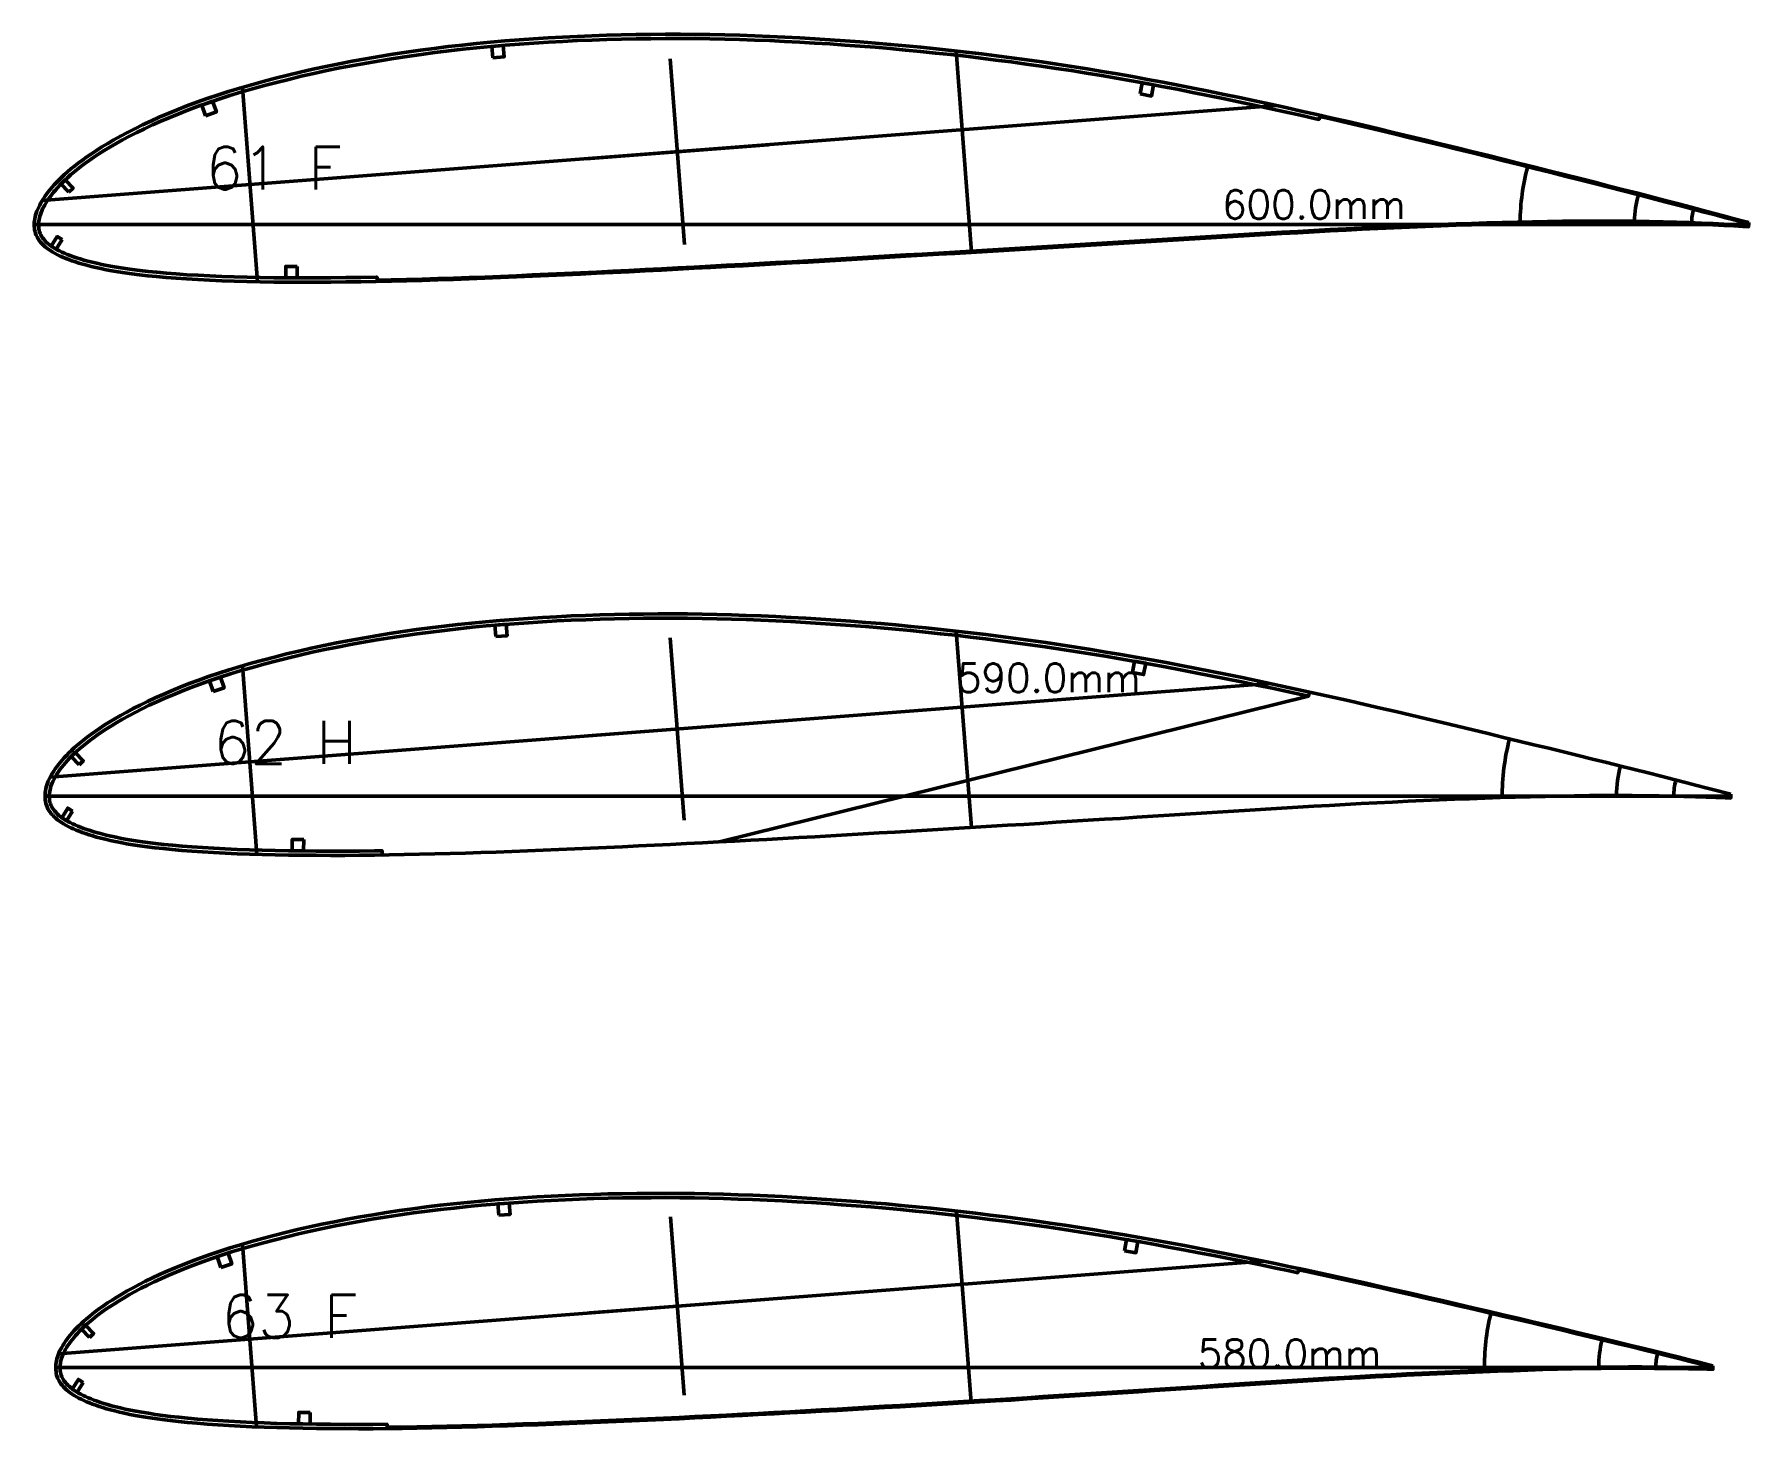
# Model space of a CAD drawing. Header units: metres. Extents: x -405 to 675, y -15418 to 133.
# Drawn here: x -225 to 375, y -12421 to -11933 of the extents above; entities that cross this region are included whole.
import ezdxf
from ezdxf.enums import TextEntityAlignment as Align

# ---------------------------------------------------------------- set-up
doc = ezdxf.new("R2010")
doc.units = ezdxf.units.M
for name, color, linetype, lineweight in [('FoilLayer', 7, 'Continuous', 50), ('RefFoilLayer', 7, 'Continuous', 50), ('StringerLayer', 7, 'Continuous', 50), ('SubLayer', 7, 'Continuous', 50), ('TextLayer', 7, 'Continuous', 50)]:
    doc.layers.add(name, color=color, linetype=linetype, lineweight=lineweight)
doc.styles.add('MSゴシック', font='romans')

msp = doc.modelspace()

# ---------------------------------------------------------------- linework, layer by layer
at = {"layer": 'FoilLayer'}
msp.add_line((220.93, -12165.07), (14.75, -12216.06), dxfattribs=at)
for points in [[(374.88, -11999.75), (372.95, -11999.22), (369.86, -11998.4), (366.51, -11997.49), (362.88, -11996.52), (358.95, -11995.49), (354.74, -11994.39), (350.31, -11993.22), (345.67, -11991.99), (340.89, -11990.74), (336.03, -11989.49), (331.09, -11988.25), (326.08, -11986.96), (321.01, -11985.65), (315.87, -11984.33), (310.67, -11983.02), (305.41, -11981.71), (300.07, -11980.38), (294.68, -11979.03), (289.25, -11977.67), (283.79, -11976.31), (278.33, -11974.95), (272.85, -11973.6), (267.37, -11972.27), (261.89, -11970.94), (256.42, -11969.6), (250.95, -11968.27), (245.5, -11966.96), (240.06, -11965.67), (234.62, -11964.41), (229.18, -11963.17), (224.9, -11962.2), (224.67, -11963.22), (223.52, -11962.96), (218.1, -11961.74), (212.69, -11960.53), (207.29, -11959.34), (201.89, -11958.18), (196.49, -11957.04), (191.09, -11955.93), (185.69, -11954.82), (180.33, -11953.73), (174.98, -11952.67), (169.66, -11951.65), (164.35, -11950.66), (159.05, -11949.7), (153.76, -11948.77), (148.47, -11947.86), (143.2, -11946.98), (137.93, -11946.14), (132.66, -11945.33), (127.39, -11944.57), (122.11, -11943.82), (116.84, -11943.1), (111.56, -11942.41), (106.28, -11941.75), (101, -11941.12), (95.72, -11940.53), (90.44, -11939.96), (85.15, -11939.42), (79.85, -11938.91), (74.55, -11938.43), (69.25, -11937.97), (63.95, -11937.55), (58.66, -11937.16), (53.37, -11936.79), (48.09, -11936.46), (42.81, -11936.15), (37.56, -11935.88), (32.31, -11935.64), (27.08, -11935.43), (21.86, -11935.26), (16.66, -11935.12), (11.46, -11935.01), (6.28, -11934.94), (1.1, -11934.91), (-4.07, -11934.91), (-9.23, -11934.95), (-14.39, -11935.01), (-19.54, -11935.12), (-24.67, -11935.26), (-29.8, -11935.43), (-34.91, -11935.64), (-40, -11935.89), (-45.08, -11936.18), (-50.15, -11936.5), (-55.19, -11936.86), (-60.19, -11937.25), (-65.17, -11937.68), (-70.11, -11938.15), (-75.02, -11938.67), (-79.93, -11939.23), (-84.81, -11939.83), (-89.66, -11940.47), (-94.48, -11941.15), (-99.28, -11941.88), (-104.03, -11942.66), (-108.75, -11943.47), (-113.43, -11944.32), (-118.06, -11945.2), (-122.62, -11946.13), (-127.13, -11947.1), (-131.57, -11948.12), (-135.94, -11949.18), (-140.25, -11950.27), (-144.48, -11951.39), (-148.63, -11952.53), (-152.66, -11953.69), (-156.57, -11954.88), (-160.36, -11956.1), (-164.04, -11957.34), (-167.6, -11958.61), (-171.04, -11959.9), (-174.37, -11961.2), (-177.58, -11962.51), (-180.67, -11963.82), (-183.62, -11965.14), (-186.45, -11966.46), (-189.15, -11967.78), (-191.71, -11969.09), (-194.12, -11970.37), (-196.4, -11971.64), (-198.53, -11972.88), (-200.52, -11974.09), (-202.39, -11975.28), (-204.14, -11976.43), (-205.77, -11977.55), (-207.28, -11978.63), (-208.69, -11979.68), (-210, -11980.7), (-211.21, -11981.69), (-212.33, -11982.65), (-213.38, -11983.59), (-214.35, -11984.5), (-215.26, -11985.39), (-216.1, -11986.25), (-216.88, -11987.09), (-217.61, -11987.91), (-218.28, -11988.72), (-218.9, -11989.5), (-219.48, -11990.26), (-220.01, -11991.01), (-220.5, -11991.74), (-220.95, -11992.46), (-221.36, -11993.17), (-221.75, -11993.86), (-222.09, -11994.52), (-222.39, -11995.16), (-222.65, -11995.8), (-222.87, -11996.43), (-223.06, -11997.05), (-223.21, -11997.64), (-223.34, -11998.26), (-223.43, -11998.83), (-223.49, -11999.34), (-223.5, -11999.95), (-223.49, -12000.48), (-223.46, -12001.02), (-223.4, -12001.55), (-223.3, -12002.06), (-223.16, -12002.58), (-222.96, -12003.1), (-222.72, -12003.62), (-222.43, -12004.13), (-222.1, -12004.63), (-221.71, -12005.14), (-221.28, -12005.63), (-220.8, -12006.12), (-220.28, -12006.6), (-219.72, -12007.06), (-219.11, -12007.52), (-218.46, -12007.97), (-217.76, -12008.4), (-217, -12008.82), (-216.2, -12009.23), (-215.34, -12009.64), (-214.42, -12010.05), (-213.45, -12010.45), (-212.42, -12010.85), (-211.33, -12011.24), (-210.17, -12011.64), (-208.95, -12012.03), (-207.64, -12012.42), (-206.23, -12012.8), (-204.74, -12013.18), (-203.13, -12013.56), (-201.41, -12013.94), (-199.57, -12014.32), (-197.59, -12014.69), (-195.46, -12015.06), (-193.17, -12015.41), (-190.69, -12015.75), (-188.02, -12016.08), (-185.14, -12016.4), (-182.07, -12016.72), (-178.78, -12017.01), (-175.29, -12017.29), (-171.59, -12017.54), (-167.69, -12017.76), (-163.6, -12017.96), (-159.37, -12018.14), (-155, -12018.31), (-150.53, -12018.45), (-145.93, -12018.55), (-141.19, -12018.62), (-136.34, -12018.65), (-131.38, -12018.66), (-126.33, -12018.64), (-121.19, -12018.61), (-115.98, -12018.57), (-110.71, -12018.51), (-105.41, -12018.43), (-105.03, -12018.42), (-105.01, -12019.47), (-100.05, -12019.37), (-94.68, -12019.23), (-89.27, -12019.08), (-83.82, -12018.92), (-78.34, -12018.76), (-72.85, -12018.57), (-67.35, -12018.36), (-61.83, -12018.13), (-56.28, -12017.9), (-50.7, -12017.65), (-45.1, -12017.41), (-39.49, -12017.16), (-33.86, -12016.89), (-28.21, -12016.62), (-22.55, -12016.33), (-16.87, -12016.04), (-11.19, -12015.75), (-5.5, -12015.47), (0.2, -12015.17), (5.89, -12014.87), (11.6, -12014.57), (17.31, -12014.26), (23.02, -12013.94), (28.73, -12013.62), (34.43, -12013.31), (40.14, -12012.99), (45.84, -12012.67), (51.53, -12012.34), (57.23, -12012), (62.93, -12011.66), (68.63, -12011.31), (74.33, -12010.97), (80.03, -12010.64), (85.74, -12010.31), (91.44, -12009.97), (97.14, -12009.63), (102.84, -12009.28), (108.54, -12008.94), (114.26, -12008.61), (119.98, -12008.29), (125.71, -12007.95), (131.44, -12007.61), (137.17, -12007.24), (142.9, -12006.88), (148.63, -12006.54), (154.37, -12006.2), (160.1, -12005.86), (165.84, -12005.51), (171.56, -12005.14), (177.28, -12004.78), (183, -12004.43), (188.72, -12004.09), (194.45, -12003.76), (200.16, -12003.42), (205.87, -12003.07), (211.55, -12002.72), (217.21, -12002.4), (222.86, -12002.08), (228.49, -12001.78), (234.09, -12001.49), (239.66, -12001.21), (245.21, -12000.93), (250.76, -12000.68), (256.29, -12000.44), (261.8, -12000.2), (267.25, -11999.98), (272.63, -11999.78), (278.01, -11999.61), (283.38, -11999.45), (288.72, -11999.29), (294.02, -11999.16), (299.3, -11999.07), (304.56, -11998.98), (309.79, -11998.87), (314.97, -11998.79), (320.11, -11998.77), (325.25, -11998.77), (330.35, -11998.78), (335.34, -11998.82), (340.22, -11998.91), (345.03, -11999.03), (349.7, -11999.18), (354.21, -11999.33), (358.48, -11999.5), (362.51, -11999.68), (366.28, -11999.85), (369.78, -12000.02), (373.01, -12000.19), (375, -12000.32)], [(368.75, -12199.37), (366.83, -12198.87), (363.75, -12198.08), (360.42, -12197.2), (356.81, -12196.27), (352.91, -12195.28), (348.75, -12194.22), (344.36, -12193.1), (339.78, -12191.92), (335.04, -12190.72), (330.22, -12189.52), (325.32, -12188.33), (320.34, -12187.09), (315.31, -12185.82), (310.21, -12184.56), (305.05, -12183.29), (299.83, -12182.04), (294.55, -12180.77), (289.22, -12179.48), (283.87, -12178.17), (278.48, -12176.87), (273.09, -12175.57), (267.68, -12174.28), (262.28, -12173.02), (256.87, -12171.75), (251.47, -12170.47), (246.08, -12169.2), (240.69, -12167.94), (235.31, -12166.71), (229.93, -12165.51), (224.56, -12164.33), (221.25, -12163.61), (220.93, -12165.07), (218.87, -12164.62), (213.51, -12163.45), (208.17, -12162.29), (202.82, -12161.16), (197.48, -12160.05), (192.13, -12158.98), (186.79, -12157.92), (181.45, -12156.86), (176.13, -12155.82), (170.83, -12154.81), (165.56, -12153.83), (160.28, -12152.89), (155.02, -12151.98), (149.77, -12151.09), (144.52, -12150.22), (139.28, -12149.37), (134.04, -12148.57), (128.81, -12147.8), (123.57, -12147.06), (118.33, -12146.35), (113.09, -12145.66), (107.85, -12145), (102.61, -12144.36), (97.37, -12143.76), (92.13, -12143.19), (86.88, -12142.65), (81.64, -12142.13), (76.39, -12141.63), (71.13, -12141.16), (65.88, -12140.73), (60.63, -12140.32), (55.39, -12139.95), (50.15, -12139.59), (44.92, -12139.27), (39.7, -12138.97), (34.5, -12138.71), (29.31, -12138.48), (24.13, -12138.28), (18.97, -12138.11), (13.83, -12137.97), (8.7, -12137.87), (3.58, -12137.8), (-1.54, -12137.77), (-6.64, -12137.78), (-11.74, -12137.81), (-16.83, -12137.88), (-21.91, -12137.98), (-26.97, -12138.12), (-32.02, -12138.29), (-37.06, -12138.5), (-42.09, -12138.75), (-47.09, -12139.02), (-52.08, -12139.34), (-57.05, -12139.69), (-61.98, -12140.07), (-66.89, -12140.5), (-71.76, -12140.96), (-76.6, -12141.47), (-81.43, -12142.02), (-86.24, -12142.61), (-91.01, -12143.24), (-95.76, -12143.9), (-100.47, -12144.61), (-105.14, -12145.37), (-109.77, -12146.17), (-114.36, -12147), (-118.89, -12147.86), (-123.36, -12148.76), (-127.76, -12149.71), (-132.1, -12150.71), (-136.36, -12151.74), (-140.55, -12152.81), (-144.66, -12153.89), (-148.67, -12154.99), (-152.56, -12156.11), (-156.33, -12157.26), (-159.98, -12158.44), (-163.5, -12159.63), (-166.91, -12160.85), (-170.19, -12162.08), (-173.36, -12163.31), (-176.4, -12164.55), (-179.31, -12165.79), (-182.1, -12167.02), (-184.76, -12168.26), (-187.29, -12169.5), (-189.68, -12170.72), (-191.94, -12171.92), (-194.07, -12173.1), (-196.06, -12174.25), (-197.93, -12175.39), (-199.69, -12176.5), (-201.33, -12177.57), (-202.86, -12178.62), (-204.28, -12179.63), (-205.61, -12180.61), (-206.85, -12181.57), (-208, -12182.5), (-209.06, -12183.4), (-210.06, -12184.29), (-210.99, -12185.15), (-211.85, -12185.99), (-212.66, -12186.81), (-213.41, -12187.61), (-214.1, -12188.39), (-214.75, -12189.16), (-215.35, -12189.9), (-215.9, -12190.64), (-216.42, -12191.36), (-216.89, -12192.06), (-217.32, -12192.75), (-217.73, -12193.44), (-218.1, -12194.11), (-218.43, -12194.75), (-218.72, -12195.37), (-218.96, -12195.99), (-219.18, -12196.6), (-219.35, -12197.2), (-219.5, -12197.79), (-219.61, -12198.4), (-219.7, -12198.95), (-219.75, -12199.45), (-219.75, -12200.03), (-219.73, -12200.58), (-219.7, -12201.12), (-219.63, -12201.64), (-219.53, -12202.15), (-219.38, -12202.67), (-219.18, -12203.18), (-218.94, -12203.69), (-218.65, -12204.2), (-218.31, -12204.71), (-217.92, -12205.21), (-217.49, -12205.7), (-217.02, -12206.19), (-216.5, -12206.66), (-215.94, -12207.13), (-215.34, -12207.59), (-214.7, -12208.03), (-214.01, -12208.47), (-213.27, -12208.89), (-212.48, -12209.31), (-211.64, -12209.72), (-210.74, -12210.13), (-209.79, -12210.53), (-208.79, -12210.94), (-207.73, -12211.34), (-206.6, -12211.74), (-205.41, -12212.13), (-204.14, -12212.52), (-202.78, -12212.91), (-201.34, -12213.29), (-199.79, -12213.68), (-198.13, -12214.07), (-196.36, -12214.45), (-194.47, -12214.83), (-192.44, -12215.21), (-190.25, -12215.56), (-187.89, -12215.91), (-185.34, -12216.25), (-182.62, -12216.6), (-179.7, -12216.93), (-176.59, -12217.24), (-173.28, -12217.53), (-169.77, -12217.81), (-166.07, -12218.06), (-162.19, -12218.28), (-158.15, -12218.49), (-153.97, -12218.69), (-149.68, -12218.87), (-145.25, -12219.01), (-140.69, -12219.11), (-136.01, -12219.19), (-131.22, -12219.24), (-126.32, -12219.25), (-121.33, -12219.27), (-116.27, -12219.27), (-111.15, -12219.25), (-105.98, -12219.2), (-103.27, -12219.16), (-103.25, -12220.66), (-100.75, -12220.63), (-95.5, -12220.53), (-90.21, -12220.41), (-84.87, -12220.29), (-79.51, -12220.15), (-74.13, -12220), (-68.73, -12219.82), (-63.31, -12219.62), (-57.86, -12219.41), (-52.39, -12219.2), (-46.89, -12218.99), (-41.37, -12218.76), (-35.84, -12218.52), (-30.29, -12218.27), (-24.72, -12218.01), (-19.14, -12217.75), (-13.55, -12217.48), (-7.95, -12217.21), (-2.35, -12216.94), (3.26, -12216.66), (8.87, -12216.37), (14.5, -12216.08), (20.12, -12215.78), (25.74, -12215.48), (31.36, -12215.17), (36.98, -12214.87), (42.58, -12214.56), (48.19, -12214.25), (53.8, -12213.92), (59.42, -12213.59), (65.03, -12213.26), (70.64, -12212.93), (76.26, -12212.6), (81.88, -12212.28), (87.5, -12211.95), (93.11, -12211.6), (98.73, -12211.26), (104.36, -12210.92), (109.99, -12210.59), (115.63, -12210.26), (121.28, -12209.93), (126.93, -12209.58), (132.58, -12209.21), (138.23, -12208.85), (143.88, -12208.5), (149.54, -12208.16), (155.2, -12207.82), (160.86, -12207.46), (166.51, -12207.08), (172.15, -12206.71), (177.8, -12206.35), (183.44, -12206), (189.09, -12205.66), (194.74, -12205.31), (200.38, -12204.95), (205.99, -12204.59), (211.59, -12204.24), (217.18, -12203.91), (222.76, -12203.6), (228.31, -12203.29), (233.83, -12202.98), (239.34, -12202.68), (244.85, -12202.39), (250.35, -12202.12), (255.82, -12201.86), (261.24, -12201.6), (266.62, -12201.37), (271.98, -12201.16), (277.34, -12200.95), (282.68, -12200.75), (287.97, -12200.57), (293.26, -12200.43), (298.53, -12200.3), (303.76, -12200.15), (308.94, -12200.02), (314.09, -12199.94), (319.23, -12199.88), (324.32, -12199.84), (329.3, -12199.82), (334.18, -12199.84), (338.97, -12199.9), (343.63, -12199.97), (348.1, -12200.05), (352.34, -12200.16), (356.35, -12200.28), (360.09, -12200.38), (363.55, -12200.5), (366.75, -12200.62), (368.73, -12200.71)], [(362.39, -12399.85), (360.48, -12399.37), (357.42, -12398.61), (354.1, -12397.77), (350.52, -12396.87), (346.66, -12395.93), (342.54, -12394.91), (338.2, -12393.83), (333.67, -12392.71), (328.99, -12391.56), (324.21, -12390.41), (319.34, -12389.26), (314.4, -12388.07), (309.4, -12386.85), (304.34, -12385.64), (299.23, -12384.42), (294.06, -12383.21), (288.84, -12382), (283.58, -12380.76), (278.29, -12379.52), (272.99, -12378.27), (267.67, -12377.03), (262.34, -12375.81), (257.01, -12374.6), (251.68, -12373.39), (246.35, -12372.17), (241.03, -12370.96), (235.71, -12369.76), (230.4, -12368.59), (225.09, -12367.45), (219.78, -12366.33), (217.41, -12365.83), (217.19, -12366.86), (214.25, -12366.24), (208.96, -12365.12), (203.67, -12364.01), (198.39, -12362.93), (193.11, -12361.88), (187.82, -12360.86), (182.53, -12359.85), (177.24, -12358.85), (171.98, -12357.86), (166.73, -12356.89), (161.5, -12355.96), (156.27, -12355.06), (151.04, -12354.19), (145.82, -12353.34), (140.61, -12352.51), (135.41, -12351.71), (130.21, -12350.94), (125.01, -12350.2), (119.81, -12349.5), (114.61, -12348.82), (109.41, -12348.16), (104.21, -12347.52), (99.01, -12346.91), (93.81, -12346.33), (88.61, -12345.79), (83.4, -12345.26), (78.2, -12344.76), (73, -12344.29), (67.8, -12343.83), (62.6, -12343.41), (57.4, -12343.03), (52.21, -12342.66), (47.02, -12342.32), (41.84, -12342.01), (36.68, -12341.72), (31.52, -12341.47), (26.39, -12341.24), (21.28, -12341.05), (16.18, -12340.89), (11.09, -12340.76), (6.02, -12340.66), (0.97, -12340.6), (-4.08, -12340.57), (-9.12, -12340.58), (-14.15, -12340.61), (-19.17, -12340.68), (-24.18, -12340.78), (-29.17, -12340.91), (-34.15, -12341.08), (-39.12, -12341.29), (-44.07, -12341.53), (-49, -12341.8), (-53.91, -12342.11), (-58.81, -12342.46), (-63.67, -12342.83), (-68.5, -12343.25), (-73.3, -12343.7), (-78.08, -12344.2), (-82.83, -12344.74), (-87.56, -12345.32), (-92.26, -12345.93), (-96.92, -12346.58), (-101.55, -12347.28), (-106.14, -12348.02), (-110.68, -12348.81), (-115.18, -12349.61), (-119.62, -12350.45), (-123.99, -12351.33), (-128.29, -12352.26), (-132.52, -12353.23), (-136.67, -12354.24), (-140.75, -12355.28), (-144.73, -12356.33), (-148.61, -12357.39), (-152.37, -12358.47), (-156, -12359.58), (-159.51, -12360.71), (-162.88, -12361.86), (-166.14, -12363.03), (-169.26, -12364.2), (-172.27, -12365.37), (-175.14, -12366.53), (-177.89, -12367.7), (-180.51, -12368.85), (-183, -12370.01), (-185.37, -12371.16), (-187.6, -12372.3), (-189.71, -12373.42), (-191.7, -12374.51), (-193.56, -12375.59), (-195.31, -12376.65), (-196.95, -12377.68), (-198.48, -12378.68), (-199.92, -12379.65), (-201.26, -12380.59), (-202.51, -12381.51), (-203.67, -12382.4), (-204.76, -12383.28), (-205.78, -12384.13), (-206.72, -12384.96), (-207.6, -12385.77), (-208.43, -12386.57), (-209.2, -12387.34), (-209.92, -12388.1), (-210.59, -12388.85), (-211.21, -12389.58), (-211.78, -12390.29), (-212.32, -12391), (-212.81, -12391.69), (-213.26, -12392.36), (-213.68, -12393.03), (-214.07, -12393.7), (-214.43, -12394.35), (-214.75, -12394.97), (-215.03, -12395.57), (-215.27, -12396.16), (-215.47, -12396.76), (-215.63, -12397.35), (-215.77, -12397.93), (-215.87, -12398.53), (-215.95, -12399.06), (-216, -12399.57), (-215.99, -12400.11), (-215.96, -12400.67), (-215.92, -12401.2), (-215.85, -12401.72), (-215.74, -12402.23), (-215.59, -12402.74), (-215.39, -12403.25), (-215.15, -12403.75), (-214.85, -12404.26), (-214.51, -12404.76), (-214.12, -12405.26), (-213.69, -12405.75), (-213.23, -12406.24), (-212.72, -12406.71), (-212.16, -12407.18), (-211.57, -12407.64), (-210.94, -12408.08), (-210.26, -12408.52), (-209.53, -12408.95), (-208.76, -12409.37), (-207.93, -12409.78), (-207.06, -12410.19), (-206.13, -12410.6), (-205.15, -12411.01), (-204.12, -12411.42), (-203.03, -12411.82), (-201.87, -12412.21), (-200.64, -12412.61), (-199.32, -12413), (-197.92, -12413.39), (-196.43, -12413.78), (-194.84, -12414.17), (-193.15, -12414.56), (-191.33, -12414.95), (-189.39, -12415.33), (-187.31, -12415.69), (-185.06, -12416.05), (-182.65, -12416.41), (-180.06, -12416.76), (-177.3, -12417.11), (-174.36, -12417.44), (-171.23, -12417.75), (-167.91, -12418.05), (-164.4, -12418.32), (-160.71, -12418.57), (-156.86, -12418.81), (-152.88, -12419.04), (-148.76, -12419.25), (-144.51, -12419.43), (-140.12, -12419.57), (-135.6, -12419.69), (-130.97, -12419.77), (-126.23, -12419.83), (-121.39, -12419.88), (-116.48, -12419.92), (-111.5, -12419.94), (-106.47, -12419.93), (-101.51, -12419.89), (-101.5, -12420.94), (-101.38, -12420.94), (-96.25, -12420.87), (-91.07, -12420.78), (-85.86, -12420.7), (-80.61, -12420.59), (-75.34, -12420.47), (-70.05, -12420.32), (-64.73, -12420.15), (-59.39, -12419.97), (-54.01, -12419.79), (-48.61, -12419.61), (-43.2, -12419.41), (-37.76, -12419.2), (-32.31, -12418.97), (-26.84, -12418.73), (-21.36, -12418.49), (-15.86, -12418.24), (-10.36, -12417.99), (-4.85, -12417.74), (0.67, -12417.48), (6.2, -12417.21), (11.73, -12416.93), (17.27, -12416.65), (22.8, -12416.36), (28.33, -12416.07), (33.85, -12415.78), (39.37, -12415.49), (44.89, -12415.19), (50.41, -12414.88), (55.94, -12414.56), (61.46, -12414.23), (66.99, -12413.91), (72.52, -12413.59), (78.05, -12413.28), (83.59, -12412.95), (89.12, -12412.61), (94.66, -12412.27), (100.21, -12411.93), (105.76, -12411.6), (111.32, -12411.28), (116.88, -12410.95), (122.45, -12410.59), (128.02, -12410.22), (133.59, -12409.85), (139.16, -12409.5), (144.74, -12409.16), (150.32, -12408.81), (155.89, -12408.44), (161.47, -12408.06), (167.04, -12407.68), (172.61, -12407.31), (178.19, -12406.96), (183.76, -12406.61), (189.33, -12406.25), (194.9, -12405.86), (200.45, -12405.49), (205.99, -12405.13), (211.52, -12404.78), (217.04, -12404.45), (222.54, -12404.13), (228.02, -12403.79), (233.49, -12403.46), (238.96, -12403.15), (244.42, -12402.85), (249.86, -12402.56), (255.26, -12402.28), (260.62, -12402.01), (265.97, -12401.76), (271.32, -12401.51), (276.65, -12401.26), (281.95, -12401.05), (287.23, -12400.86), (292.49, -12400.68), (297.73, -12400.48), (302.92, -12400.31), (308.08, -12400.18), (313.22, -12400.06), (318.3, -12399.96), (323.29, -12399.89), (328.16, -12399.85), (332.94, -12399.84), (337.57, -12399.84), (342.02, -12399.86), (346.24, -12399.91), (350.21, -12399.96), (353.92, -12400.01), (357.36, -12400.07), (360.53, -12400.14), (362.5, -12400.2)]]:
    msp.add_lwpolyline(points, close=True, dxfattribs=at)
at = {"layer": 'RefFoilLayer'}
for points in [[(375, -11999.32), (373.07, -11998.79), (369.97, -11997.97), (366.62, -11997.06), (362.99, -11996.09), (359.06, -11995.06), (354.86, -11993.96), (350.42, -11992.78), (345.79, -11991.56), (341, -11990.31), (336.14, -11989.05), (331.2, -11987.81), (326.19, -11986.52), (321.12, -11985.21), (315.98, -11983.9), (310.78, -11982.58), (305.51, -11981.27), (300.18, -11979.95), (294.79, -11978.6), (289.36, -11977.24), (283.9, -11975.87), (278.43, -11974.51), (272.96, -11973.16), (267.48, -11971.83), (262, -11970.5), (256.53, -11969.17), (251.06, -11967.84), (245.6, -11966.52), (240.16, -11965.23), (234.72, -11963.97), (229.28, -11962.73), (223.85, -11961.5), (218.43, -11960.27), (213.02, -11959.06), (207.61, -11957.87), (202.2, -11956.71), (196.79, -11955.58), (191.39, -11954.46), (185.99, -11953.35), (180.62, -11952.26), (175.27, -11951.2), (169.94, -11950.17), (164.62, -11949.18), (159.31, -11948.22), (154.01, -11947.29), (148.72, -11946.38), (143.43, -11945.5), (138.15, -11944.66), (132.88, -11943.85), (127.6, -11943.08), (122.32, -11942.34), (117.04, -11941.62), (111.75, -11940.92), (106.46, -11940.26), (101.17, -11939.63), (95.88, -11939.04), (90.59, -11938.47), (85.29, -11937.93), (79.99, -11937.42), (74.68, -11936.93), (69.37, -11936.48), (64.06, -11936.06), (58.76, -11935.66), (53.46, -11935.3), (48.17, -11934.96), (42.89, -11934.65), (37.62, -11934.38), (32.37, -11934.14), (27.13, -11933.93), (21.9, -11933.76), (16.69, -11933.62), (11.48, -11933.51), (6.29, -11933.44), (1.1, -11933.41), (-4.08, -11933.41), (-9.25, -11933.45), (-14.42, -11933.51), (-19.58, -11933.62), (-24.73, -11933.76), (-29.86, -11933.93), (-34.98, -11934.15), (-40.09, -11934.4), (-45.18, -11934.68), (-50.25, -11935), (-55.3, -11935.36), (-60.32, -11935.75), (-65.31, -11936.19), (-70.26, -11936.66), (-75.2, -11937.18), (-80.11, -11937.74), (-85, -11938.35), (-89.87, -11938.99), (-94.71, -11939.67), (-99.52, -11940.4), (-104.29, -11941.18), (-109.02, -11942), (-113.71, -11942.85), (-118.35, -11943.73), (-122.94, -11944.66), (-127.47, -11945.64), (-131.92, -11946.66), (-136.31, -11947.72), (-140.63, -11948.82), (-144.88, -11949.94), (-149.04, -11951.08), (-153.09, -11952.25), (-157.03, -11953.45), (-160.84, -11954.67), (-164.54, -11955.93), (-168.12, -11957.21), (-171.59, -11958.5), (-174.94, -11959.81), (-178.17, -11961.13), (-181.28, -11962.45), (-184.26, -11963.78), (-187.11, -11965.11), (-189.83, -11966.45), (-192.41, -11967.76), (-194.85, -11969.06), (-197.15, -11970.34), (-199.31, -11971.59), (-201.33, -11972.83), (-203.22, -11974.03), (-204.99, -11975.19), (-206.64, -11976.33), (-208.18, -11977.43), (-209.61, -11978.5), (-210.95, -11979.54), (-212.18, -11980.55), (-213.34, -11981.54), (-214.41, -11982.5), (-215.4, -11983.43), (-216.34, -11984.34), (-217.2, -11985.23), (-218.01, -11986.1), (-218.76, -11986.95), (-219.46, -11987.78), (-220.1, -11988.6), (-220.7, -11989.4), (-221.26, -11990.18), (-221.77, -11990.95), (-222.24, -11991.7), (-222.68, -11992.44), (-223.08, -11993.17), (-223.45, -11993.89), (-223.78, -11994.6), (-224.06, -11995.3), (-224.31, -11996), (-224.52, -11996.68), (-224.69, -11997.35), (-224.82, -11998.02), (-224.92, -11998.67), (-224.99, -11999.32), (-225, -11999.95), (-224.99, -12000.58), (-224.95, -12001.21), (-224.87, -12001.84), (-224.74, -12002.48), (-224.56, -12003.12), (-224.32, -12003.74), (-224.02, -12004.36), (-223.68, -12004.97), (-223.28, -12005.55), (-222.84, -12006.13), (-222.35, -12006.68), (-221.81, -12007.23), (-221.24, -12007.75), (-220.62, -12008.27), (-219.95, -12008.76), (-219.24, -12009.24), (-218.49, -12009.71), (-217.69, -12010.15), (-216.84, -12010.59), (-215.94, -12011.01), (-214.99, -12011.43), (-213.99, -12011.84), (-212.93, -12012.26), (-211.81, -12012.66), (-210.63, -12013.07), (-209.37, -12013.47), (-208.03, -12013.86), (-206.6, -12014.25), (-205.08, -12014.64), (-203.45, -12015.02), (-201.71, -12015.41), (-199.85, -12015.79), (-197.84, -12016.17), (-195.69, -12016.54), (-193.37, -12016.9), (-190.88, -12017.24), (-188.19, -12017.57), (-185.3, -12017.9), (-182.2, -12018.21), (-178.9, -12018.51), (-175.39, -12018.78), (-171.68, -12019.03), (-167.76, -12019.26), (-163.67, -12019.46), (-159.42, -12019.64), (-155.05, -12019.81), (-150.56, -12019.95), (-145.95, -12020.05), (-141.2, -12020.12), (-136.34, -12020.15), (-131.38, -12020.16), (-126.32, -12020.14), (-121.18, -12020.11), (-115.96, -12020.07), (-110.69, -12020.01), (-105.38, -12019.93), (-100.04, -12019.82), (-94.67, -12019.68), (-89.25, -12019.53), (-83.8, -12019.37), (-78.33, -12019.2), (-72.84, -12019.02), (-67.34, -12018.81), (-61.81, -12018.58), (-56.26, -12018.34), (-50.68, -12018.1), (-45.08, -12017.86), (-39.47, -12017.61), (-33.84, -12017.34), (-28.19, -12017.06), (-22.52, -12016.78), (-16.85, -12016.49), (-11.17, -12016.2), (-5.48, -12015.91), (0.22, -12015.62), (5.92, -12015.32), (11.62, -12015.02), (17.33, -12014.71), (23.04, -12014.39), (28.75, -12014.07), (34.46, -12013.76), (40.16, -12013.44), (45.86, -12013.11), (51.56, -12012.79), (57.26, -12012.45), (62.96, -12012.11), (68.66, -12011.76), (74.36, -12011.42), (80.06, -12011.09), (85.76, -12010.76), (91.47, -12010.42), (97.16, -12010.08), (102.86, -12009.73), (108.57, -12009.39), (114.28, -12009.06), (120.01, -12008.73), (125.73, -12008.4), (131.46, -12008.05), (137.2, -12007.69), (142.93, -12007.33), (148.66, -12006.99), (154.4, -12006.65), (160.13, -12006.31), (165.87, -12005.96), (171.59, -12005.59), (177.31, -12005.23), (183.03, -12004.88), (188.75, -12004.54), (194.47, -12004.21), (200.19, -12003.87), (205.9, -12003.52), (211.58, -12003.17), (217.23, -12002.85), (222.88, -12002.53), (228.51, -12002.23), (234.11, -12001.94), (239.68, -12001.66), (245.23, -12001.38), (250.78, -12001.13), (256.31, -12000.89), (261.82, -12000.65), (267.26, -12000.43), (272.64, -12000.23), (278.02, -12000.06), (283.39, -11999.9), (288.73, -11999.74), (294.03, -11999.61), (299.31, -11999.52), (304.57, -11999.43), (309.8, -11999.32), (314.97, -11999.24), (320.11, -11999.22), (325.25, -11999.22), (330.35, -11999.23), (335.33, -11999.27), (340.21, -11999.36), (345.01, -11999.48), (349.69, -11999.63), (354.19, -11999.77), (358.46, -11999.95), (362.49, -12000.13), (366.26, -12000.29), (369.76, -12000.47), (372.98, -12000.64), (374.98, -12000.77)], [(368.75, -12199.37), (366.83, -12198.87), (363.75, -12198.08), (360.42, -12197.2), (356.81, -12196.27), (352.91, -12195.28), (348.75, -12194.22), (344.36, -12193.1), (339.78, -12191.92), (335.04, -12190.72), (330.22, -12189.52), (325.32, -12188.33), (320.34, -12187.09), (315.31, -12185.82), (310.21, -12184.56), (305.05, -12183.29), (299.83, -12182.04), (294.55, -12180.77), (289.22, -12179.48), (283.87, -12178.17), (278.48, -12176.87), (273.09, -12175.57), (267.68, -12174.28), (262.28, -12173.02), (256.87, -12171.75), (251.47, -12170.47), (246.08, -12169.2), (240.69, -12167.94), (235.31, -12166.71), (229.93, -12165.51), (224.56, -12164.33), (219.19, -12163.16), (213.83, -12161.98), (208.48, -12160.83), (203.13, -12159.69), (197.78, -12158.58), (192.43, -12157.5), (187.08, -12156.44), (181.73, -12155.39), (176.41, -12154.35), (171.11, -12153.33), (165.82, -12152.35), (160.54, -12151.41), (155.27, -12150.5), (150.01, -12149.61), (144.75, -12148.74), (139.5, -12147.89), (134.26, -12147.08), (129.01, -12146.31), (123.77, -12145.58), (118.53, -12144.87), (113.28, -12144.18), (108.03, -12143.51), (102.78, -12142.87), (97.53, -12142.27), (92.28, -12141.7), (87.03, -12141.15), (81.78, -12140.63), (76.52, -12140.14), (71.26, -12139.67), (66, -12139.23), (60.74, -12138.83), (55.49, -12138.45), (50.24, -12138.1), (45.01, -12137.77), (39.78, -12137.47), (34.56, -12137.21), (29.36, -12136.98), (24.18, -12136.78), (19.01, -12136.61), (13.86, -12136.48), (8.72, -12136.37), (3.58, -12136.3), (-1.54, -12136.27), (-6.65, -12136.28), (-11.76, -12136.31), (-16.86, -12136.38), (-21.95, -12136.48), (-27.02, -12136.62), (-32.09, -12136.79), (-37.13, -12137), (-42.17, -12137.25), (-47.19, -12137.53), (-52.19, -12137.84), (-57.16, -12138.2), (-62.11, -12138.58), (-67.03, -12139.01), (-71.91, -12139.47), (-76.77, -12139.98), (-81.61, -12140.53), (-86.43, -12141.12), (-91.22, -12141.75), (-95.98, -12142.42), (-100.71, -12143.13), (-105.39, -12143.9), (-110.04, -12144.7), (-114.64, -12145.53), (-119.19, -12146.39), (-123.67, -12147.3), (-128.1, -12148.25), (-132.45, -12149.25), (-136.73, -12150.29), (-140.93, -12151.36), (-145.05, -12152.45), (-149.08, -12153.55), (-153, -12154.68), (-156.79, -12155.83), (-160.46, -12157.02), (-164.01, -12158.22), (-167.43, -12159.45), (-170.74, -12160.68), (-173.92, -12161.92), (-176.98, -12163.17), (-179.92, -12164.42), (-182.73, -12165.66), (-185.41, -12166.91), (-187.97, -12168.16), (-190.39, -12169.39), (-192.67, -12170.61), (-194.82, -12171.8), (-196.84, -12172.97), (-198.74, -12174.12), (-200.51, -12175.24), (-202.17, -12176.33), (-203.73, -12177.39), (-205.18, -12178.42), (-206.53, -12179.43), (-207.79, -12180.4), (-208.97, -12181.35), (-210.06, -12182.28), (-211.08, -12183.19), (-212.03, -12184.07), (-212.92, -12184.94), (-213.76, -12185.78), (-214.53, -12186.61), (-215.25, -12187.42), (-215.92, -12188.22), (-216.55, -12189), (-217.13, -12189.77), (-217.66, -12190.52), (-218.16, -12191.26), (-218.62, -12192), (-219.04, -12192.72), (-219.43, -12193.42), (-219.79, -12194.12), (-220.11, -12194.81), (-220.38, -12195.5), (-220.62, -12196.19), (-220.81, -12196.86), (-220.97, -12197.52), (-221.09, -12198.18), (-221.19, -12198.81), (-221.25, -12199.45), (-221.25, -12200.07), (-221.23, -12200.69), (-221.18, -12201.32), (-221.1, -12201.95), (-220.96, -12202.58), (-220.78, -12203.21), (-220.53, -12203.84), (-220.24, -12204.45), (-219.89, -12205.05), (-219.49, -12205.63), (-219.05, -12206.2), (-218.56, -12206.75), (-218.03, -12207.29), (-217.46, -12207.81), (-216.85, -12208.33), (-216.2, -12208.82), (-215.5, -12209.3), (-214.76, -12209.77), (-213.97, -12210.22), (-213.14, -12210.66), (-212.26, -12211.09), (-211.33, -12211.51), (-210.35, -12211.93), (-209.32, -12212.34), (-208.23, -12212.75), (-207.08, -12213.16), (-205.85, -12213.57), (-204.55, -12213.97), (-203.17, -12214.36), (-201.7, -12214.75), (-200.13, -12215.14), (-198.45, -12215.53), (-196.66, -12215.92), (-194.74, -12216.31), (-192.68, -12216.69), (-190.47, -12217.05), (-188.09, -12217.4), (-185.53, -12217.74), (-182.79, -12218.09), (-179.85, -12218.42), (-176.72, -12218.73), (-173.4, -12219.03), (-169.87, -12219.3), (-166.16, -12219.55), (-162.26, -12219.78), (-158.22, -12219.99), (-154.03, -12220.19), (-149.73, -12220.37), (-145.29, -12220.51), (-140.72, -12220.61), (-136.02, -12220.69), (-131.22, -12220.74), (-126.32, -12220.75), (-121.33, -12220.77), (-116.26, -12220.77), (-111.13, -12220.75), (-105.96, -12220.7), (-100.75, -12220.63), (-95.5, -12220.53), (-90.21, -12220.41), (-84.87, -12220.29), (-79.51, -12220.15), (-74.13, -12220), (-68.73, -12219.82), (-63.31, -12219.62), (-57.86, -12219.41), (-52.39, -12219.2), (-46.89, -12218.99), (-41.37, -12218.76), (-35.84, -12218.52), (-30.29, -12218.27), (-24.72, -12218.01), (-19.14, -12217.75), (-13.55, -12217.48), (-7.95, -12217.21), (-2.35, -12216.94), (3.26, -12216.66), (8.87, -12216.37), (14.5, -12216.08), (20.12, -12215.78), (25.74, -12215.48), (31.36, -12215.17), (36.98, -12214.87), (42.58, -12214.56), (48.19, -12214.25), (53.8, -12213.92), (59.42, -12213.59), (65.03, -12213.26), (70.64, -12212.93), (76.26, -12212.6), (81.88, -12212.28), (87.5, -12211.95), (93.11, -12211.6), (98.73, -12211.26), (104.36, -12210.92), (109.99, -12210.59), (115.63, -12210.26), (121.28, -12209.93), (126.93, -12209.58), (132.58, -12209.21), (138.23, -12208.85), (143.88, -12208.5), (149.54, -12208.16), (155.2, -12207.82), (160.86, -12207.46), (166.51, -12207.08), (172.15, -12206.71), (177.8, -12206.35), (183.44, -12206), (189.09, -12205.66), (194.74, -12205.31), (200.38, -12204.95), (205.99, -12204.59), (211.59, -12204.24), (217.18, -12203.91), (222.76, -12203.6), (228.31, -12203.29), (233.83, -12202.98), (239.34, -12202.68), (244.85, -12202.39), (250.35, -12202.12), (255.82, -12201.86), (261.24, -12201.6), (266.62, -12201.37), (271.98, -12201.16), (277.34, -12200.95), (282.68, -12200.75), (287.97, -12200.57), (293.26, -12200.43), (298.53, -12200.3), (303.76, -12200.15), (308.94, -12200.02), (314.09, -12199.94), (319.23, -12199.88), (324.32, -12199.84), (329.3, -12199.82), (334.18, -12199.84), (338.97, -12199.9), (343.63, -12199.97), (348.1, -12200.05), (352.34, -12200.16), (356.35, -12200.28), (360.09, -12200.38), (363.55, -12200.5), (366.75, -12200.62), (368.73, -12200.71)], [(362.5, -12399.42), (360.59, -12398.94), (357.53, -12398.17), (354.21, -12397.34), (350.63, -12396.44), (346.77, -12395.49), (342.65, -12394.47), (338.31, -12393.4), (333.78, -12392.27), (329.09, -12391.12), (324.31, -12389.97), (319.44, -12388.82), (314.51, -12387.63), (309.51, -12386.41), (304.44, -12385.2), (299.33, -12383.98), (294.16, -12382.77), (288.94, -12381.56), (283.68, -12380.33), (278.4, -12379.08), (273.09, -12377.83), (267.77, -12376.59), (262.44, -12375.37), (257.11, -12374.16), (251.78, -12372.96), (246.45, -12371.73), (241.13, -12370.52), (235.81, -12369.32), (230.5, -12368.15), (225.18, -12367.01), (219.87, -12365.89), (214.57, -12364.77), (209.27, -12363.65), (203.97, -12362.55), (198.68, -12361.46), (193.39, -12360.41), (188.1, -12359.38), (182.8, -12358.38), (177.52, -12357.37), (172.25, -12356.38), (166.99, -12355.41), (161.75, -12354.48), (156.51, -12353.58), (151.28, -12352.71), (146.06, -12351.86), (140.84, -12351.03), (135.63, -12350.22), (130.42, -12349.45), (125.21, -12348.71), (120.01, -12348.01), (114.8, -12347.33), (109.59, -12346.67), (104.38, -12346.03), (99.17, -12345.42), (93.96, -12344.84), (88.76, -12344.29), (83.55, -12343.77), (78.34, -12343.27), (73.13, -12342.79), (67.92, -12342.34), (62.71, -12341.92), (57.5, -12341.53), (52.3, -12341.17), (47.11, -12340.83), (41.92, -12340.51), (36.75, -12340.22), (31.59, -12339.97), (26.45, -12339.75), (21.32, -12339.55), (16.22, -12339.39), (11.12, -12339.26), (6.04, -12339.16), (0.98, -12339.1), (-4.08, -12339.07), (-9.13, -12339.08), (-14.17, -12339.11), (-19.2, -12339.18), (-24.22, -12339.28), (-29.22, -12339.41), (-34.21, -12339.58), (-39.19, -12339.79), (-44.15, -12340.03), (-49.09, -12340.3), (-54.02, -12340.62), (-58.92, -12340.96), (-63.8, -12341.34), (-68.64, -12341.76), (-73.46, -12342.21), (-78.25, -12342.71), (-83.01, -12343.25), (-87.75, -12343.83), (-92.47, -12344.44), (-97.15, -12345.1), (-101.79, -12345.8), (-106.39, -12346.54), (-110.95, -12347.33), (-115.46, -12348.14), (-119.91, -12348.98), (-124.31, -12349.86), (-128.63, -12350.79), (-132.88, -12351.77), (-137.04, -12352.79), (-141.13, -12353.83), (-145.13, -12354.88), (-149.03, -12355.95), (-152.81, -12357.04), (-156.46, -12358.15), (-159.99, -12359.29), (-163.39, -12360.45), (-166.66, -12361.62), (-169.81, -12362.8), (-172.83, -12363.98), (-175.73, -12365.15), (-178.5, -12366.32), (-181.14, -12367.49), (-183.66, -12368.66), (-186.05, -12369.82), (-188.31, -12370.97), (-190.44, -12372.1), (-192.45, -12373.22), (-194.34, -12374.31), (-196.11, -12375.38), (-197.77, -12376.42), (-199.32, -12377.44), (-200.78, -12378.42), (-202.15, -12379.38), (-203.42, -12380.32), (-204.61, -12381.24), (-205.73, -12382.13), (-206.77, -12383), (-207.74, -12383.86), (-208.65, -12384.69), (-209.5, -12385.51), (-210.29, -12386.32), (-211.04, -12387.1), (-211.73, -12387.88), (-212.38, -12388.64), (-212.98, -12389.39), (-213.54, -12390.13), (-214.06, -12390.85), (-214.54, -12391.57), (-214.98, -12392.27), (-215.39, -12392.97), (-215.77, -12393.66), (-216.12, -12394.34), (-216.43, -12395.02), (-216.69, -12395.69), (-216.91, -12396.36), (-217.1, -12397.02), (-217.24, -12397.67), (-217.36, -12398.32), (-217.45, -12398.94), (-217.5, -12399.57), (-217.49, -12400.18), (-217.46, -12400.8), (-217.4, -12401.42), (-217.31, -12402.04), (-217.18, -12402.67), (-216.99, -12403.29), (-216.74, -12403.91), (-216.44, -12404.52), (-216.09, -12405.11), (-215.69, -12405.69), (-215.25, -12406.25), (-214.77, -12406.8), (-214.25, -12407.33), (-213.68, -12407.86), (-213.08, -12408.37), (-212.43, -12408.86), (-211.75, -12409.35), (-211.02, -12409.81), (-210.25, -12410.27), (-209.43, -12410.71), (-208.57, -12411.14), (-207.66, -12411.57), (-206.71, -12411.99), (-205.7, -12412.41), (-204.64, -12412.82), (-203.51, -12413.24), (-202.32, -12413.64), (-201.06, -12414.05), (-199.73, -12414.44), (-198.3, -12414.84), (-196.79, -12415.24), (-195.18, -12415.63), (-193.46, -12416.03), (-191.62, -12416.42), (-189.65, -12416.8), (-187.54, -12417.18), (-185.28, -12417.53), (-182.85, -12417.89), (-180.25, -12418.25), (-177.47, -12418.6), (-174.51, -12418.93), (-171.36, -12419.25), (-168.02, -12419.54), (-164.5, -12419.82), (-160.8, -12420.07), (-156.95, -12420.3), (-152.95, -12420.53), (-148.83, -12420.75), (-144.56, -12420.93), (-140.16, -12421.07), (-135.63, -12421.19), (-130.99, -12421.27), (-126.24, -12421.33), (-121.4, -12421.38), (-116.48, -12421.42), (-111.49, -12421.44), (-106.45, -12421.43), (-101.37, -12421.39), (-96.24, -12421.32), (-91.07, -12421.23), (-85.85, -12421.15), (-80.6, -12421.04), (-75.33, -12420.92), (-70.04, -12420.77), (-64.72, -12420.6), (-59.37, -12420.42), (-54, -12420.24), (-48.6, -12420.06), (-43.18, -12419.86), (-37.75, -12419.65), (-32.29, -12419.42), (-26.82, -12419.18), (-21.34, -12418.94), (-15.84, -12418.69), (-10.34, -12418.44), (-4.83, -12418.19), (0.69, -12417.93), (6.22, -12417.66), (11.75, -12417.38), (17.29, -12417.1), (22.82, -12416.81), (28.35, -12416.52), (33.88, -12416.23), (39.4, -12415.94), (44.92, -12415.64), (50.44, -12415.33), (55.96, -12415.01), (61.49, -12414.68), (67.02, -12414.36), (72.55, -12414.04), (78.08, -12413.73), (83.62, -12413.4), (89.15, -12413.06), (94.69, -12412.72), (100.23, -12412.38), (105.78, -12412.05), (111.35, -12411.73), (116.91, -12411.4), (122.48, -12411.04), (128.05, -12410.67), (133.62, -12410.3), (139.19, -12409.95), (144.77, -12409.6), (150.35, -12409.26), (155.93, -12408.89), (161.5, -12408.5), (167.07, -12408.12), (172.64, -12407.76), (178.21, -12407.4), (183.79, -12407.06), (189.37, -12406.69), (194.93, -12406.31), (200.48, -12405.94), (206.02, -12405.58), (211.55, -12405.23), (217.07, -12404.9), (222.57, -12404.58), (228.05, -12404.24), (233.52, -12403.91), (238.98, -12403.6), (244.44, -12403.3), (249.88, -12403.01), (255.28, -12402.73), (260.64, -12402.46), (265.99, -12402.21), (271.34, -12401.96), (276.67, -12401.71), (281.96, -12401.5), (287.24, -12401.31), (292.51, -12401.13), (297.74, -12400.93), (302.93, -12400.76), (308.09, -12400.63), (313.23, -12400.51), (318.31, -12400.41), (323.29, -12400.34), (328.16, -12400.3), (332.94, -12400.29), (337.57, -12400.29), (342.02, -12400.31), (346.23, -12400.36), (350.2, -12400.41), (353.91, -12400.46), (357.35, -12400.52), (360.52, -12400.59), (362.48, -12400.65)]]:
    msp.add_lwpolyline(points, close=True, dxfattribs=at)
at = {"layer": 'StringerLayer'}
for points in [[(-64.52, -11941.64), (-60.53, -11941.29), (-60.88, -11937.31), (-64.86, -11937.65), (-64.52, -11941.64)], [(162.03, -11954.3), (165.96, -11955.03), (166.69, -11951.09), (162.76, -11950.36), (162.03, -11954.3)], [(-165.04, -11961.95), (-161.27, -11960.6), (-162.61, -11956.83), (-166.38, -11958.18), (-165.04, -11961.95)], [(-212.86, -11988.64), (-211.43, -11987.24), (-214.24, -11984.38), (-215.66, -11985.79), (-212.86, -11988.64)], [(-215.27, -12005.23), (-216.98, -12004.18), (-219.07, -12007.59), (-217.36, -12008.64), (-215.27, -12005.23)], [(-132.99, -12014.66), (-136.99, -12014.65), (-137, -12018.65), (-133, -12018.66), (-132.99, -12014.66)], [(-63.52, -12144.21), (-59.53, -12143.9), (-59.84, -12139.91), (-63.83, -12140.22), (-63.52, -12144.21)], [(159.32, -12156.78), (163.25, -12157.48), (163.96, -12153.54), (160.02, -12152.84), (159.32, -12156.78)], [(-162.37, -12163.48), (-158.59, -12162.19), (-159.87, -12158.4), (-163.66, -12159.69), (-162.37, -12163.48)], [(-209.28, -12189.06), (-207.84, -12187.67), (-210.64, -12184.8), (-212.07, -12186.2), (-209.28, -12189.06)], [(-211.58, -12205.27), (-213.28, -12204.21), (-215.4, -12207.6), (-213.71, -12208.66), (-211.58, -12205.27)], [(-130.7, -12215.24), (-134.7, -12215.2), (-134.73, -12219.2), (-130.74, -12219.24), (-130.7, -12215.24)], [(-62.47, -12346.75), (-58.48, -12346.44), (-58.79, -12342.46), (-62.78, -12342.76), (-62.47, -12346.75)], [(-159.71, -12364.98), (-155.9, -12363.75), (-157.14, -12359.95), (-160.94, -12361.18), (-159.71, -12364.98)], [(156.6, -12359.18), (160.54, -12359.85), (161.22, -12355.91), (157.28, -12355.24), (156.6, -12359.18)], [(-205.7, -12389.49), (-204.26, -12388.1), (-207.04, -12385.22), (-208.48, -12386.61), (-205.7, -12389.49)], [(-207.9, -12405.28), (-209.58, -12404.21), (-211.73, -12407.58), (-210.05, -12408.65), (-207.9, -12405.28)], [(-128.44, -12415.8), (-132.44, -12415.75), (-132.48, -12419.75), (-128.48, -12419.8), (-128.44, -12415.8)]]:
    msp.add_lwpolyline(points, dxfattribs=at)
at = {"layer": 'SubLayer'}
for p, q in [((97.58, -11939.23), (103, -12009.72)), ((-2.5, -11942.03), (2.5, -12007.01)), ((-152.18, -11951.99), (-146.94, -12020.03)), ((209.88, -11958.37), (-222.19, -11991.62)), ((-31.91, -11976.98), (31.91, -11972.07)), ((-225, -12000), (375, -12000)), ((97.66, -12142.28), (102.95, -12211)), ((-2.45, -12144.69), (2.45, -12208.41)), ((-152.15, -12154.43), (-147.07, -12220.45)), ((207.38, -12160.59), (-219.44, -12193.44)), ((-31.27, -12178.96), (31.27, -12174.15)), ((-221.25, -12200), (368.75, -12200)), ((-2.4, -12347.3), (2.4, -12409.75)), ((97.74, -12345.26), (102.89, -12412.22)), ((-152.11, -12356.84), (-147.19, -12420.82)), ((204.97, -12362.75), (-216.49, -12395.18)), ((-30.64, -12380.88), (30.64, -12376.17)), ((-217.5, -12400), (362.5, -12400))]:
    msp.add_line(p, q, dxfattribs=at)
for centre, radius, start, end in [((375, -12000), 80, 165.34812, 179.38341), ((375, -12000), 40, 164.90353, 178.30018), ((375, -12000), 20, 164.48099, 178.15863), ((368.75, -12200), 80, 165.50648, -179.60424), ((368.75, -12200), 40, 164.78999, 179.73884), ((368.75, -12200), 20, 163.81252, -179.79863), ((362.5, -12400), 80, 166.29503, -179.26427), ((362.5, -12400), 40, 165.94588, 179.85363), ((362.5, -12400), 20, 165.68173, 179.62174)]:
    msp.add_arc(centre, radius, start, end, dxfattribs=at)

# ---------------------------------------------------------------- texts
at = {"layer": 'TextLayer', "style": 'MSゴシック'}
for s, p in [('61 F', (-165, -11987.74)), ('62 H', (-162.25, -12188.7)), ('63 F', (-159.5, -12389.64))]:
    msp.add_text(s, height=15, dxfattribs=at).set_placement(p)
for s, p in [('600.0mm', (255, -12000.95)), ('590.0mm', (162.25, -12166.61)), ('580.0mm', (246.5, -12403.19))]:
    msp.add_text(s, height=10, dxfattribs=at).set_placement(p, align=Align.BOTTOM_RIGHT)

doc.saveas('drawing.dxf')
